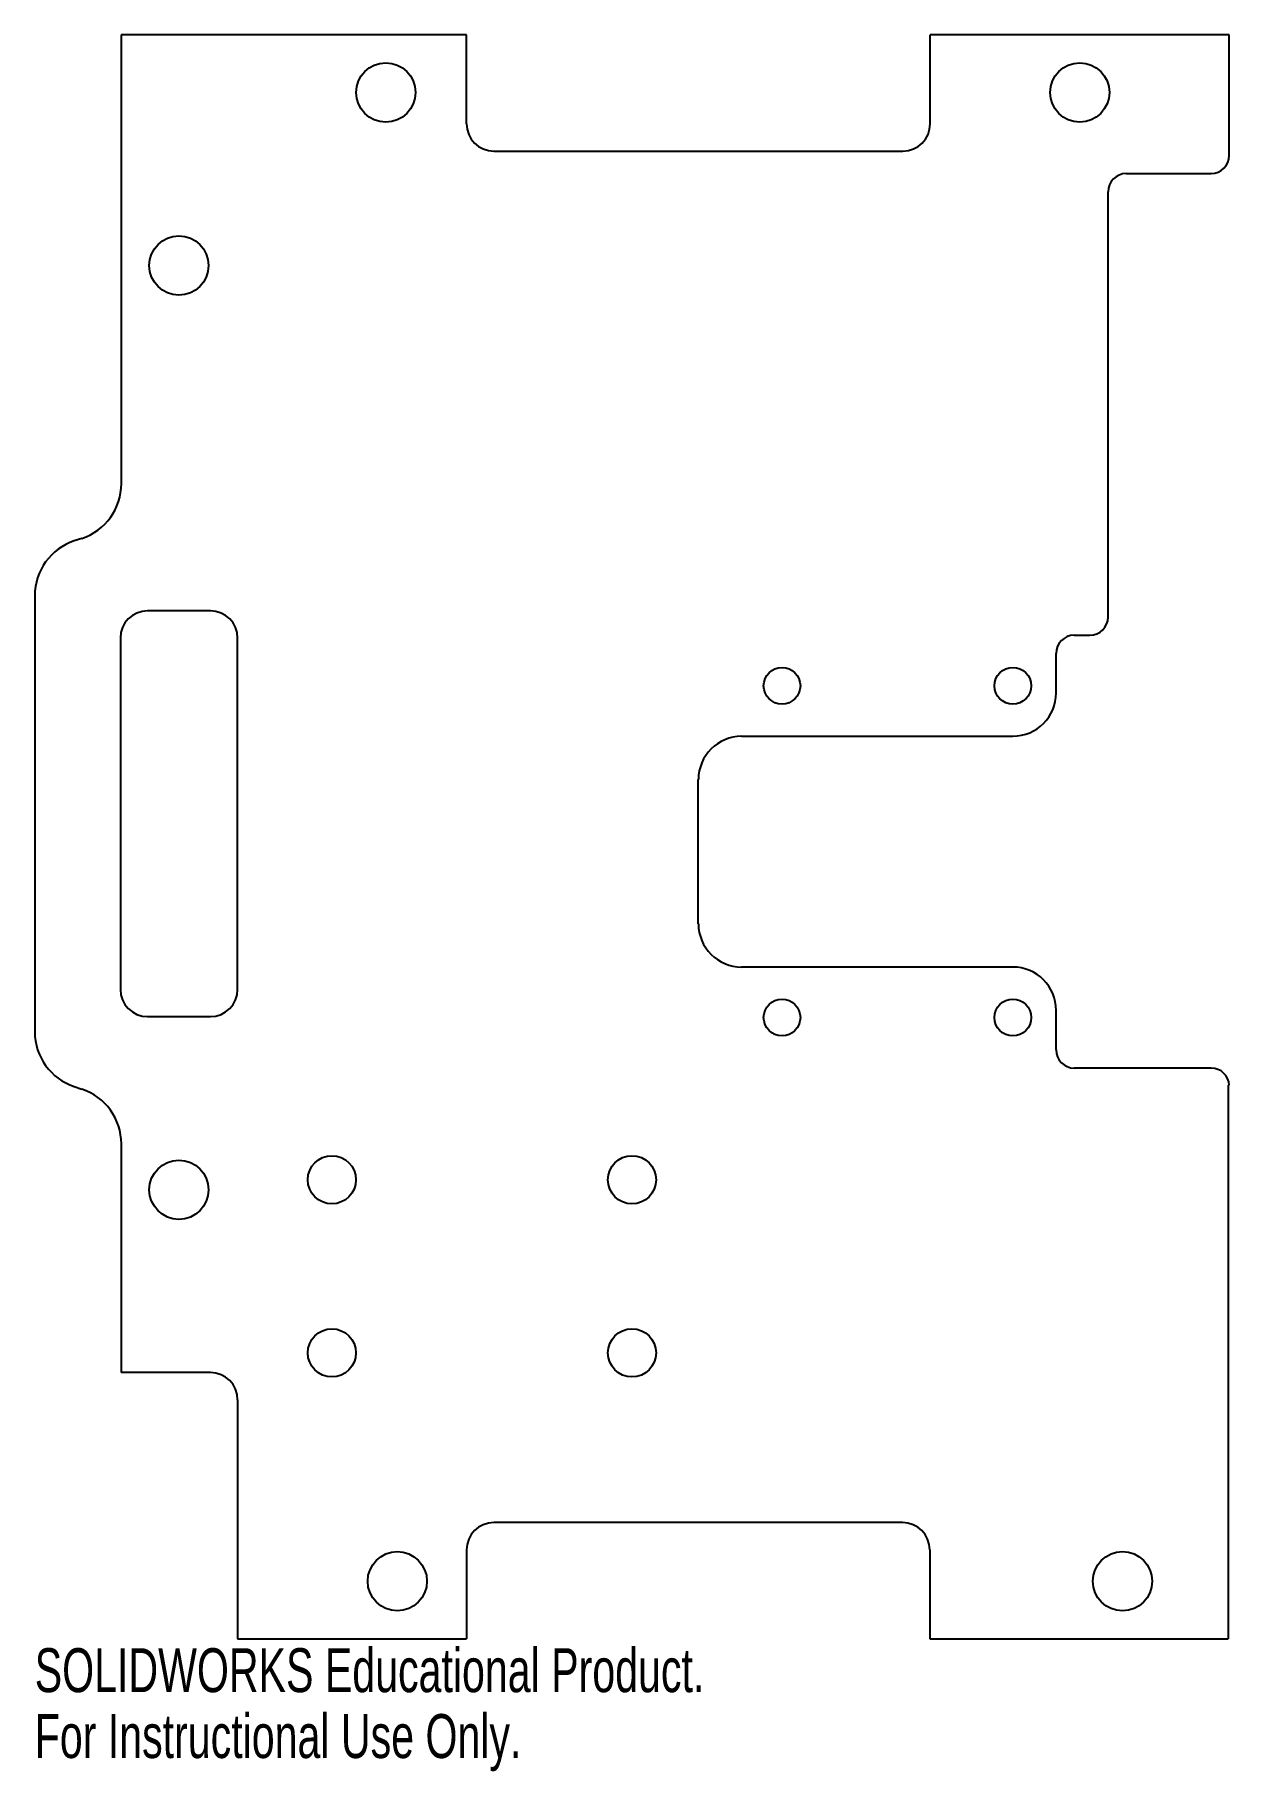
# Model space of a CAD drawing. Header units: millimetres. Extents: x -178 to -46, y -178 to 13.
import ezdxf

# ---------------------------------------------------------------- set-up
doc = ezdxf.new("R2010")
doc.units = ezdxf.units.MM
doc.styles.add('SLDTEXTSTYLE0', font='TXT', dxfattribs={"width": 0.7})

msp = doc.modelspace()

# ---------------------------------------------------------------- linework, layer by layer
at = {"color": 7, "linetype": 'Continuous', "lineweight": 25}
for p, q in [((-130.28, 12.7), (-168.28, 12.7)), ((-168.28, 12.7), (-168.28, -36.7)), ((-130.28, 2.9), (-130.28, 12.7)), ((-46.35, 12.7), (-79.27, 12.7)), ((-79.27, 2.9), (-79.27, 12.7)), ((-46.35, -0.58), (-46.35, 12.7)), ((-127.28, -0.1), (-82.27, -0.1)), ((-57.69, -2.58), (-48.35, -2.58)), ((-59.69, -51.38), (-59.69, -4.58)), ((-172.62, -42.72), (-173.46, -43)), ((-177.8, -49.03), (-177.8, -97.02)), ((-158.47, -50.7), (-165.38, -50.7)), ((-63.41, -53.38), (-61.69, -53.38)), ((-168.38, -53.7), (-168.38, -92.35)), ((-155.47, -92.35), (-155.47, -53.7)), ((-65.41, -59.73), (-65.41, -55.38)), ((-100.01, -64.5), (-70.17, -64.5)), ((-104.78, -85.13), (-104.78, -69.26)), ((-70.17, -89.9), (-100.01, -89.9)), ((-165.38, -95.35), (-158.47, -95.35)), ((-65.41, -99.01), (-65.41, -94.66)), ((-48.35, -101.01), (-63.41, -101.01)), ((-173.46, -103.05), (-172.62, -103.33)), ((-46.46, -102.91), (-46.46, -163.83)), ((-46.36, -102.91), (-46.46, -102.91)), ((-168.28, -109.35), (-168.28, -134.52)), ((-158.47, -134.52), (-168.28, -134.52)), ((-155.47, -137.52), (-155.47, -163.83)), ((-82.32, -151.03), (-127.28, -151.03)), ((-130.28, -154.03), (-130.28, -163.83)), ((-79.32, -154.03), (-79.32, -163.83)), ((-155.47, -163.83), (-130.28, -163.83)), ((-79.32, -163.83), (-46.46, -163.83))]:
    msp.add_line(p, q, dxfattribs=at)
for centre, radius in [((-139.17, 6.35), 3.26), ((-62.81, 6.35), 3.26), ((-161.93, -12.7), 3.26), ((-95.57, -58.94), 2.02), ((-70.17, -58.94), 2.02), ((-95.57, -95.45), 2.02), ((-70.17, -95.45), 2.02), ((-145.1, -113.3), 2.65), ((-112.08, -113.3), 2.65), ((-161.93, -114.4), 3.26), ((-145.1, -132.35), 2.65), ((-112.08, -132.35), 2.65), ((-137.9, -157.48), 3.26), ((-58.1, -157.48), 3.26)]:
    msp.add_circle(centre, radius, dxfattribs=at)
for centre, radius, start, end in [((-127.28, 2.9), 3, 180, 270), ((-82.27, 2.9), 3, 270, 0), ((-48.35, -0.58), 2, 270, 0), ((-57.69, -4.58), 2, 90, 180), ((-174.62, -36.7), 6.35, 288.4349, 0), ((-171.45, -49.03), 6.35, 108.4349, 180), ((-165.38, -53.7), 3, 90, 180), ((-158.47, -53.7), 3, 0, 90), ((-61.69, -51.38), 2, 270, 0), ((-63.41, -55.38), 2, 90, 180), ((-70.17, -59.73), 4.76, 270, 0), ((-100.01, -69.26), 4.76, 90, 180), ((-100.01, -85.13), 4.76, 180, 270), ((-70.17, -94.66), 4.76, 0, 90), ((-165.38, -92.35), 3, 180, 270), ((-158.47, -92.35), 3, 270, 0), ((-171.45, -97.02), 6.35, 180, 251.5651), ((-63.41, -99.01), 2, 180, 270), ((-48.35, -103.01), 2, 2.866, 90), ((-174.62, -109.35), 6.35, 0, 71.5651), ((-158.47, -137.52), 3, 0, 90), ((-127.28, -154.03), 3, 90, 180), ((-82.32, -154.03), 3, 0, 90)]:
    msp.add_arc(centre, radius, start, end, dxfattribs=at)

# ---------------------------------------------------------------- texts
at = {"color": 7, "linetype": 'Continuous', "char_height": 4.8336, "attachment_point": 1, "style": 'SLDTEXTSTYLE0'}
for s, insert in [('SOLIDWORKS Educational Product.', (-177.8, -164.85)), ('For Instructional Use Only.', (-177.8, -172.1))]:
    msp.add_mtext(s, dxfattribs=dict(at, insert=insert))

doc.saveas('drawing.dxf')
